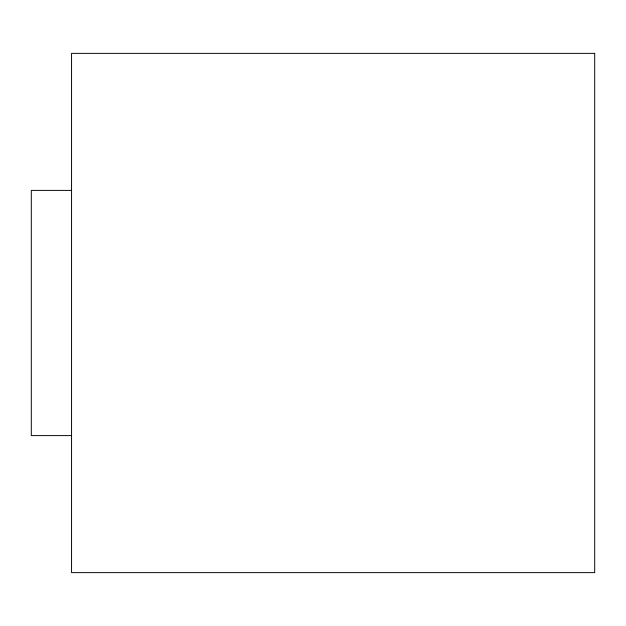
<?xml version="1.0" encoding="UTF-8"?>
<svg xmlns="http://www.w3.org/2000/svg" width="626" height="626" viewBox="0 0 626 626"><rect width="100%" height="100%" fill="white"/><g stroke="black" fill="none" stroke-linecap="round" stroke-linejoin="round"><path stroke-width="0.94" d="M71.552 190.398L31.3 190.398L31.3 435.602L71.552 435.602M594.7 53.367L71.552 53.367L71.552 572.633L594.7 572.633L594.7 53.367"/></g></svg>
